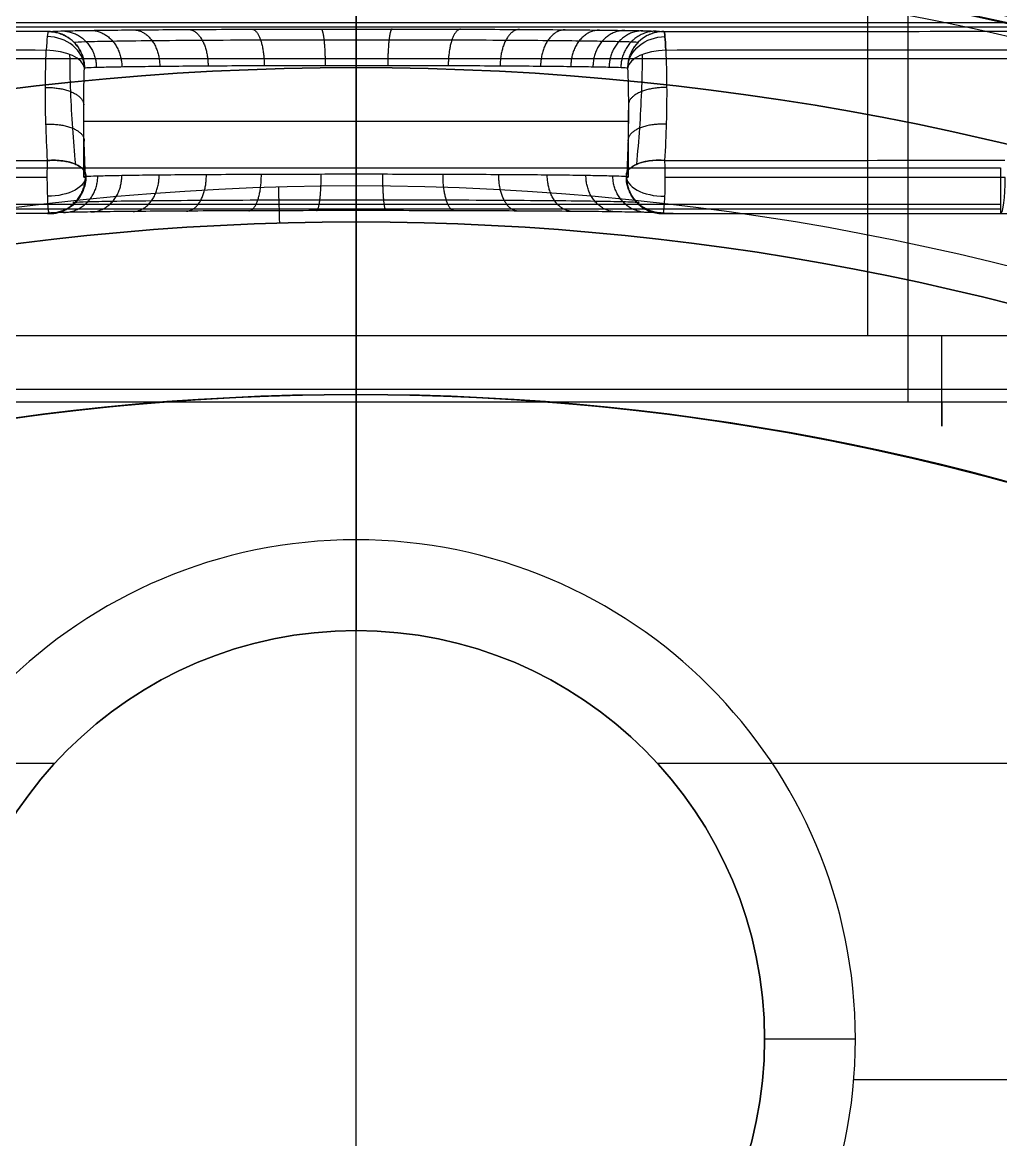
# Model space of a CAD drawing. Header units: centimetres. Extents: x -2.5 to 2.5, y -13.5 to 2.5.
# Drawn here: x -0.184 to 0.355, y 0.945 to 1.56 of the extents above; entities that cross this region are included whole.
import ezdxf

# ---------------------------------------------------------------- set-up
doc = ezdxf.new("R2010")
doc.units = ezdxf.units.CM
doc.layers.add('Default', color=7, linetype='Continuous', true_color=0x000000)

msp = doc.modelspace()

# ---------------------------------------------------------------- linework, layer by layer
at = {"layer": 'Default'}
for p, q in [((0, -1.4528, 3.25025), (0, 1.95, 3.25025)), ((0.28171, 1.89135, -9.66077), (0.28171, 1.38755, -9.3699)), ((0.30414, 1.35095, -9.2333), (0.30414, 1.82358, -8.41468)), ((0, 0.65, 3.05025), (0, 1.67998, 3.05025)), ((0, 1.60392, -3.9), (0, 1.225, -3.9)), ((0, 1.60006, -3.4), (0, 1.355, -3.4)), ((0, 1.46984, 0.5), (0, 1.6, 0.5)), ((0, 1.45, -2.3), (0, 1.6, -2.3)), ((0, 1.355, -2.85), (0, 1.6, -2.85)), ((0, 1.535, 1.3), (0, 1.59274, 1.4)), ((0.365, 1.55735, 2.10382), (-0.365, 1.55735, 2.10382)), ((-0.36337, 1.55982, 1.82), (0.36337, 1.55982, 1.82)), ((0, 1.55982, 1.82017), (0, 1.55625, 2.23018)), ((0, 1.47983, 1.8), (0, 1.53982, 1.8)), ((0, 1.47625, 2.25), (0, 1.53625, 2.25)), ((0, 1.535, 1.3), (0, 1.535, 0.95)), ((0, 1.45, 0.865), (0, 1.535, 0.95)), ((-0.15, 1.47476, 2.4), (-0.15, 1.51158, 2.4)), ((0.15, 1.47476, 2.4), (0.15, 1.51158, 2.4)), ((0, 1.45983, 1.81983), (0, 1.45625, 2.22983)), ((-0.355, 1.45721, 2.11971), (0.355, 1.45721, 2.11971)), ((0, 1.45, -2.3), (0, 1.45, -2.35)), ((0, 1.355, -2.445), (0, 1.45, -2.35)), ((0, 1.45, 0.865), (0, 1.45, 0.50199)), ((-0.7, 1.38755, -9.3699), (1.26342, 1.38755, -9.3699)), ((0.98942, 1.35771, 3.05025), (-0.98942, 1.35771, 3.05025)), ((0, 1.355, -2.445), (0, 1.355, -2.85)), ((0, 1.275, -3.6), (0, 1.355, -3.6)), ((0, 1.355, -3.4), (0, 1.355, -3.6)), ((-0.7, 1.35095, -9.2333), (1.30829, 1.35095, -9.2333)), ((0, 1.225, -3.65), (0, 1.275, -3.6)), ((0, 1.225, -3.65), (0, 1.225, -3.9)), ((-1.11604, 1.15196, -3.9), (-0.16593, 1.15196, -3.9)), ((0.16593, 1.15196, -3.9), (1.11604, 1.15196, -3.9)), ((0.93836, 0.9775, -3.6), (0.27408, 0.9775, -3.6))]:
    msp.add_line(p, q, dxfattribs=at)
for centre, radius, start, end in [((0, 0, -12.2), 2.49969, 90, 270), ((0, 0, -12.2), 2.49969, 270, 90), ((0, 0, -12), 2.15, 0, 180), ((0, 0, -12.2), 2.15, 0, 180), ((0, 0, -12.1), 2.15, 0, 180), ((0, 0, -11.7), 2.03297, 44.41991, 268.90014), ((0, 0, 2.2036), 2.00326, 58.72286, 180), ((0, 0, -3.2), 2, 90, 270), ((0, 0, 2.75025), 2, 0, 180), ((0, 0, 3.20025), 2, 360, 180), ((0, 0, 2.97525), 2, 0, 180), ((0, 0, -3.2), 2, 270, 90), ((0, 0, 2.70025), 1.95, 0, 180), ((0, 0, 3.25025), 1.95, 0, 180), ((0, 0, 2.73315), 1.86542, 0, 180), ((0, 0, -12.2), 1.85, 0, 180), ((0, 0, -12.1), 1.85, 0, 180), ((0, 0, 2.3), 1.82, 0, 180), ((0, 0, 2.28), 1.8, 0, 180), ((0, 0, 2.19794), 1.8, 90, 180), ((0, 0, 2.04206), 1.8, 90, 180), ((0, 0, 1.4), 1.8, 0, 180), ((0, 0, 2.19794), 1.8, 0, 90), ((0, 0, 2.04206), 1.8, 0, 90), ((0, 0, 1.625), 1.775, 90, 270), ((0, 0, 2.2181), 1.775, 90, 270), ((0, 0, 1.77155), 1.775, 90, 270), ((0, 0, 2.2306), 1.775, 90.46839, 270), ((0, 0, 1.625), 1.775, 270, 90), ((0, 0, 2.2181), 1.775, 270, 90), ((0, 0, 1.77155), 1.775, 270, 90), ((0, 0, 2.2306), 1.775, 270, 89.53141), ((0, 0, -11.7), 1.70861, 55.00316, 268.5991), ((0, 0, -11.7), 1.70861, 55.00316, 268.5991), ((0, 0, -3.2), 1.7, 90, 270), ((0, 0, -12.2), 1.7, 44.99923, 180), ((0, 0, -11.94995), 1.7, 44.99923, 180), ((0, 0, -3.99902), 1.70391, 90, 154.12358), ((0, 0, -3.2), 1.7, 270, 90), ((0, 0, -3.99902), 1.70391, 25.87642, 88.8984), ((0, 0, 1.9431), 1.695, 90, 270), ((0, 0, 2.1931), 1.695, 90, 270), ((0, 0, 1.9431), 1.695, 270, 90), ((0, 0, 2.1931), 1.695, 270, 90), ((0, 0, 1.9681), 1.67, 90, 270), ((0, 0, 1.9681), 1.67, 270, 90), ((0, 0, -2.3), 1.6, 304.77777, 235.22229), ((0, 0, -2.85), 1.6, 90, 270), ((0, 0, -3.4), 1.60006, 88.8984, 154.05659), ((0, 0, -2.85), 1.6, 270, 90), ((0, 0, -3.4), 1.60006, 25.94341, 88.8984), ((0, 0, 1.4), 1.59274, 0, 180), ((0, 0, 1.3), 1.535, 0, 180), ((0, 0, 0.95), 1.535, 0, 180), ((0, 0, 1.6), 1.575, 110.33291, 69.66709), ((0, 0, 0.5), 1.46984, 90, 270), ((0, 0, 0.5), 1.46984, 270, 90), ((0, 0, -2.35), 1.45, 0, 180), ((0, 0, 0.865), 1.45, 0, 180), ((0, 0, 0.50199), 1.45, 90, 180), ((0, 0, 0.50199), 1.45, 0, 90), ((0, 0, 1.4), 1.525, 112.09718, 67.90282), ((0, 0, -2.445), 1.355, 0, 180), ((0, 1, -3.6), 0.275, 0, 180), ((0, 1, -3.65), 0.225, 0, 180), ((0, 1, -3.9), 0.225, 0, 180), ((0, 0, 1.4), 1.3, 118.44817, 61.55183), ((0, 0, 1.425), 1.275, 118.44817, 61.55183), ((0, 0, 2.03806), 1.275, 118.44817, 269.63966), ((0, 0, 1.73153), 1.275, 118.44817, 61.55183), ((0, 0, 2.03806), 1.275, 269.63966, 61.55183), ((0, 0, 2.14311), 1.18149, 118.72297, 61.27703), ((0, 1, -3.6), 0.275, 180, 0), ((0, 1, -3.65), 0.225, 180, 0), ((0, 1, -3.9), 0.225, 180, 0)]:
    msp.add_arc(centre, radius, start, end, dxfattribs=at)
at = {"layer": 'Default', "extrusion": (0, 0, -1)}
for centre, radius, start, end in [((0, 0, 11.6), 2.13297, 271.09986, 132.77003), ((0, 0, 11.58972), 2.13244, 271.09986, 90), ((0, 0, -2.1), 2, 301.40847, 90), ((0, 0, 0.55), 2, 343.33986, 90), ((0, 0, 0.55), 2, 90, 196.66077), ((0, 0, -2.70025), 1.9124, 360, 180), ((0, 0, -2.98445), 1.77395, 0, 180), ((0, 0, 12), 1.85, 0, 180), ((0, 0, -2.12), 1.845, 270, 90), ((0, 0, -2.12), 1.845, 90, 270), ((0, 0, -2.3), 1.83218, 0, 180), ((0, 0, 0.9), 1.7, 336.13724, 203.86272), ((0, 0, -2.23897), 1.8, 0, 180), ((0, 0, -1.72103), 1.8, 0, 180), ((0, 0, -3.05025), 1.67998, 51.83723, 128.16277), ((0, 0, -0.4), 1.7, 350.04092, 189.95908), ((0, 0, -2.2431), 1.775, 270, 87.86272), ((0, 0, -1.9181), 1.775, 270, 90), ((0, 0, -1.9181), 1.775, 90, 270), ((0, 0, -2.2431), 1.775, 92.13728, 270), ((0, 0, -1.6), 1.75, 270, 90), ((0, 0, -1.9431), 1.75, 270, 90), ((0, 0, -2.1931), 1.75, 270, 90), ((0, 0, -1.6), 1.75, 90, 270), ((0, 0, -1.9431), 1.75, 90, 270), ((0, 0, -2.1931), 1.75, 90, 270), ((0, 0, -2.1), 2, 121.27714, 271.39476), ((0, 0, 2.95), 1.7, 270, 90), ((0, 0, 3.075), 1.7, 270, 90), ((0, 0, 2.95), 1.7, 90, 270), ((0, 0, 3.075), 1.7, 90, 270), ((0, 0, -0.5), 1.6, 350.04092, 189.95908), ((0, 0, -2.1681), 1.67, 270, 90), ((0, 0, -2.0681), 1.67, 270, 90), ((0, 0, -2.1681), 1.67, 90, 270), ((0, 0, -2.0681), 1.67, 90, 270), ((0, 0, 3.9), 1.60392, 25.87642, 91.1016), ((0, 0, 3.9), 1.60392, 91.1016, 154.12358), ((0, 0, -1.125), 1.535, 0, 180), ((0, 0, 2.3), 1.45, 0, 180), ((0, 0, 2.325), 1.45, 0, 180), ((0, 0, -0.68349), 1.45, 0, 180), ((0, 0, -1.575), 1.55, 112.09718, 67.90282), ((0, 0, -1.425), 1.55, 112.09718, 67.90282), ((0, 0, -1.5), 1.55, 112.09718, 67.90282), ((0, 0, 2.85), 1.355, 0, 180), ((0, 0, 2.6475), 1.355, 0, 180), ((0, 0, 3.6), 1.355, 26.28295, 153.71705), ((0, 0, 3.5), 1.355, 26.28295, 153.71705), ((0, 0, 3.4), 1.355, 31.10481, 148.89519), ((0, 1, 3.775), 0.225, 0, 180), ((0, 0, -1.4), 1.3, 118.44817, 61.55183), ((0, 0, -2.00843), 1.26818, 116.47047, 63.52954), ((0, 0, -2.12809), 1.21852, 270.36034, 58.73487), ((0, 0, -2.12809), 1.21852, 121.26513, 270.36034), ((0, 1, 3.775), 0.225, 180, 0)]:
    msp.add_arc(centre, radius, start, end, dxfattribs=at)
at = {"layer": 'Default', "extrusion": (6.96334e-05, 1.13654e-14, -1)}
msp.add_arc((0.00081, 0, 11.70025), 1.7, 360, 124.61813, dxfattribs=at)
at = {"layer": 'Default', "extrusion": (1.18574e-07, 1.91766e-06, -1)}
msp.add_arc((0, 0, -2.28494), 1.75239, 93.53521, 86.46481, dxfattribs=at)
at = {"layer": 'Default', "extrusion": (-4.41645e-08, 4.39232e-08, 1)}
msp.add_arc((0, 0, -2.2), 1.7, 304.77777, 235.22229, dxfattribs=at)
at = {"layer": 'Default', "extrusion": (9.59104e-06, 5.99974e-06, -1)}
msp.add_arc((0.00003, -0.00002, 3.29989), 1.70006, 25.94341, 90, dxfattribs=at)
at = {"layer": 'Default', "extrusion": (-9.68216e-06, 6.18702e-06, -1)}
msp.add_arc((-0.00003, -0.00002, 3.29989), 1.70006, 91.1016, 154.05659, dxfattribs=at)
at = {"layer": 'Default', "extrusion": (1, 0, 0)}
for centre, radius, start, end in [((1.53982, 1.82), 0.02, 270, 0.5), ((1.43755, -9.2833, 0.32255), 0.1, 149.99966, 240)]:
    msp.add_arc(centre, radius, start, end, dxfattribs=at)
at = {"layer": 'Default', "extrusion": (1.42248e-11, -0.999962, -0.008727)}
msp.add_arc((0, -0.39259, -1.57565), 2.77159, 93.5067, 97.56747, dxfattribs=at)
at = {"layer": 'Default', "extrusion": (0.998128, -0.000533761, 0.061163)}
msp.add_arc((1.53478, 2.39325, -0.02401), 0.02, 0.50094, 61.14228, dxfattribs=at)
at = {"layer": 'Default', "extrusion": (-0.052799, -0.512339, 0.857159)}
msp.add_arc((-0.32597, 2.52339, 1.26887), 0.02, 8.36333, 96.82002, dxfattribs=at)
at = {"layer": 'Default', "extrusion": (0.074737, -0.008714, 0.997165)}
msp.add_arc((1.54418, 0.18897, 2.37982), 0.02, 6.6691, 96.63174, dxfattribs=at)
at = {"layer": 'Default', "extrusion": (-0.052799, 0.512339, -0.857159)}
msp.add_arc((-0.32597, 2.52339, -1.26887), 0.02, 8.36335, 96.82002, dxfattribs=at)
at = {"layer": 'Default', "extrusion": (1.22597e-11, 0.999962, 0.008727)}
msp.add_arc((0, -0.39259, 1.57565), 2.77159, 93.5067, 97.56746, dxfattribs=at)
at = {"layer": 'Default', "extrusion": (0.998128, 0.000533761, -0.061163)}
msp.add_arc((1.53478, 2.39325, 0.02401), 0.02, 0.50094, 61.14228, dxfattribs=at)
at = {"layer": 'Default', "extrusion": (-0.998128, -0.000533761, 0.061163)}
msp.add_arc((-1.53478, 2.39325, -0.02401), 0.02, 118.85772, 179.49906, dxfattribs=at)
at = {"layer": 'Default', "extrusion": (1.0445e-11, -0.999962, -0.008727)}
msp.add_arc((0, -0.39259, -1.56545), 2.78902, 93.5067, 97.56747, dxfattribs=at)
at = {"layer": 'Default', "extrusion": (-0.036071, -0.875785, 0.481351)}
msp.add_arc((-0.23254, 2.82736, -0.18898), 0.02, 4.89065, 94.19363, dxfattribs=at)
at = {"layer": 'Default', "extrusion": (0.036071, -0.875785, 0.481351)}
msp.add_arc((0.23254, 2.82736, -0.18898), 0.02, 85.80637, 175.10935, dxfattribs=at)
at = {"layer": 'Default', "extrusion": (-1.04463e-11, -0.999962, -0.008727)}
msp.add_arc((0, -0.39259, -1.56545), 2.78902, 82.43253, 86.4933, dxfattribs=at)
at = {"layer": 'Default', "extrusion": (0, 1, 0)}
msp.add_arc((0, 2.4, 1.50542), 0.15, 178.87763, 1.12237, dxfattribs=at)
at = {"layer": 'Default', "extrusion": (-9.79176e-12, 0.999962, 0.008727)}
msp.add_arc((0, -0.39259, 1.50508), 2.82213, 82.72783, 86.54839, dxfattribs=at)
at = {"layer": 'Default', "extrusion": (-0.998186, 0.000525385, -0.060203)}
for start, end in [(89.49909, 117.62484), (359.49909, 89.49909)]:
    msp.add_arc((-1.4745, 2.4256, 0.02364), 0.02, start, end, dxfattribs=at)
at = {"layer": 'Default', "extrusion": (0.054614, -0.882971, 0.46624)}
msp.add_arc((-0.07749, 2.83174, -0.18305), 0.02, 352.44319, 91.39634, dxfattribs=at)
at = {"layer": 'Default', "extrusion": (0.054614, 0.882971, -0.46624)}
msp.add_arc((-0.07749, 2.83174, 0.18305), 0.02, 352.44319, 91.39634, dxfattribs=at)
at = {"layer": 'Default', "extrusion": (-1.95897e-09, 0.999962, 0.008727)}
msp.add_arc((0, -0.39259, 1.50508), 2.82213, 93.45161, 97.27217, dxfattribs=at)
at = {"layer": 'Default', "extrusion": (0.998186, 0.000525385, -0.060203)}
for start, end in [(62.37516, 90.50091), (90.50091, 180.50091)]:
    msp.add_arc((1.4745, 2.4256, 0.02364), 0.02, start, end, dxfattribs=at)
at = {"layer": 'Default', "extrusion": (0.05164, 0.521549, -0.851657)}
msp.add_arc((0.31332, 2.50377, -1.30047), 0.02, 164.18302, 192.5805, dxfattribs=at)
at = {"layer": 'Default', "extrusion": (-1, 0, 0)}
for centre, radius, end in [((-1.47983, 1.82), 0.02, 359.5), ((-1.47983, 1.82, -0.355), 0.02, 359.5), ((-1.46984, 0.6), 0.1, 281.44112)]:
    msp.add_arc(centre, radius, 270, end, dxfattribs=at)
at = {"layer": 'Default', "extrusion": (-0.05164, 0.521549, -0.851657)}
msp.add_arc((-0.31332, 2.50377, -1.30047), 0.02, 347.42007, 15.81698, dxfattribs=at)
at = {"layer": 'Default', "extrusion": (2.5121e-15, -0.999962, -0.008727)}
msp.add_arc((0, -0.39258, -1.49565), 2.82449, 93.45161, 97.27217, dxfattribs=at)
at = {"layer": 'Default', "extrusion": (0.030951, -0.853221, -0.52063)}
msp.add_arc((-0.11528, 1.29556, -2.52319), 0.02, 358.49017, 94.04348, dxfattribs=at)
at = {"layer": 'Default', "extrusion": (-0.116303, 0.008634, -0.993176)}
msp.add_arc((-1.45804, 0.55786, -2.3709), 0.02, 265.78315, 355.72498, dxfattribs=at)
at = {"layer": 'Default', "extrusion": (0.030951, 0.853221, 0.52063)}
msp.add_arc((-0.11528, 1.29556, 2.52319), 0.02, 358.49017, 94.04348, dxfattribs=at)
at = {"layer": 'Default', "extrusion": (-7.89516e-16, -0.999962, -0.008727)}
msp.add_arc((0, -0.39259, -1.49565), 2.82449, 82.72783, 86.54839, dxfattribs=at)
at = {"layer": 'Default', "extrusion": (-0.991956, -0.001105, 0.126578)}
msp.add_arc((-1.47435, 2.42813, -0.04969), 0.02, 359.49595, 89.49595, dxfattribs=at)
at = {"layer": 'Default', "extrusion": (-0.999576, -0.029117, 0)}
msp.add_arc((-1.46984, 0.6), 0.1, 270, 281.44112, dxfattribs=at)
at = {"layer": 'Default', "extrusion": (8.04562e-12, -0.999962, -0.008727)}
msp.add_arc((0, -0.39259, -1.47565), 2.8045, 93.45161, 97.27215, dxfattribs=at)
at = {"layer": 'Default', "extrusion": (6.41256e-12, 0.999962, 0.008727)}
msp.add_arc((0, -0.39259, 1.47565), 2.80449, 93.45161, 97.27217, dxfattribs=at)
at = {"layer": 'Default', "extrusion": (0, -0.999962, -0.008727)}
msp.add_arc((0, -0.39259, -1.47565), 2.80449, 86.42845, 86.54839, dxfattribs=at)
at = {"layer": 'Default'}
for points, degree in [([(1.33189, 1.41003, -9.44885), (1.29491, 1.44711, -9.46916), (1.2184, 1.51764, -9.50781), (1.09723, 1.61224, -9.55967), (0.97055, 1.6956, -9.60537), (0.83932, 1.76765, -9.64488), (0.70439, 1.82841, -9.6782), (0.56656, 1.87793, -9.70537), (0.42651, 1.9163, -9.72642), (0.28494, 1.94359, -9.7414), (0.14251, 1.9599, -9.75032), (0.04742, 1.96349, -9.75231), (0, 1.96349, -9.75232)], 3), ([(0, 1.91382, -9.67374), (0.04439, 1.91381, -9.67374), (0.13339, 1.91048, -9.67182), (0.26805, 1.89525, -9.66303), (0.40241, 1.86947, -9.64814), (0.5356, 1.83309, -9.62714), (0.6665, 1.7861, -9.60001), (0.79483, 1.72838, -9.56668), (0.92007, 1.65956, -9.52695), (1.04097, 1.57985, -9.48093), (1.15631, 1.48948, -9.42875), (1.22849, 1.42268, -9.39019), (1.26342, 1.38755, -9.3699)], 3), ([(0, 1.8606, -8.31713), (0.03355, 1.8606, -8.31715), (0.1013, 1.85896, -8.31988), (0.2043, 1.85129, -8.33226), (0.3093, 1.8381, -8.35378), (0.4166, 1.81889, -8.38503), (0.52617, 1.79315, -8.42694), (0.63882, 1.75999, -8.48093), (0.75485, 1.7184, -8.54863), (0.87422, 1.66726, -8.63196), (0.9968, 1.60523, -8.733), (1.12246, 1.53065, -8.85459), (1.25051, 1.44181, -8.99945), (1.33705, 1.37155, -9.1141), (1.38, 1.33365, -9.17596)], 3), ([(1.30829, 1.35095, -9.2333), (1.26635, 1.38763, -9.16977), (1.18207, 1.45532, -9.05252), (1.05814, 1.54013, -8.90562), (0.93721, 1.61079, -8.78324), (0.81976, 1.66916, -8.68214), (0.70602, 1.71695, -8.59936), (0.59614, 1.75548, -8.53262), (0.49014, 1.78597, -8.47981), (0.38745, 1.80954, -8.439), (0.28696, 1.82707, -8.40863), (0.18896, 1.83906, -8.38786), (0.0933, 1.84591, -8.37599), (0.03086, 1.8474, -8.37342), (0, 1.84741, -8.37341)], 3), ([(-0.36339, 1.55982, 1.82017), (0, 1.55982, 1.82017), (0.36339, 1.55982, 1.82017)], 2), ([(-0.16952, 1.55487, 2.38747), (-0.1689, 1.55495, 2.37912), (-0.16644, 1.55509, 2.36265), (-0.15902, 1.5553, 2.33828), (-0.14801, 1.5555, 2.31526), (-0.1337, 1.55569, 2.29415), (-0.11641, 1.55585, 2.27541), (-0.09649, 1.55599, 2.25944), (-0.07441, 1.5561, 2.24662), (-0.05068, 1.55618, 2.23724), (-0.0258, 1.55623, 2.2315), (-0.00035, 1.55625, 2.22954), (0.02511, 1.55624, 2.2314), (0.05, 1.55619, 2.23703), (0.07379, 1.55611, 2.24632), (0.09593, 1.55599, 2.25905), (0.11593, 1.55586, 2.27497), (0.13334, 1.55569, 2.29369), (0.14776, 1.55551, 2.31482), (0.15885, 1.55531, 2.33784), (0.16638, 1.55509, 2.36234), (0.16889, 1.55495, 2.379), (0.16952, 1.55487, 2.38747)], 3), ([(-0.14958, 1.53487, 2.38879), (-0.14958, 1.53662, 2.38881), (-0.15004, 1.54012, 2.3888), (-0.15207, 1.545, 2.38869), (-0.15528, 1.54919, 2.38849), (-0.15948, 1.55241, 2.3882), (-0.16435, 1.55442, 2.38785), (-0.16778, 1.55487, 2.3876), (-0.16952, 1.55487, 2.38747)], 3), ([(0.17059, 1.54453, 2.40478), (0.17086, 1.53803, 2.40835), (0.17117, 1.52488, 2.41553), (0.17095, 1.50459, 2.42647), (0.17034, 1.49082, 2.43379), (0.16991, 1.48387, 2.43747)], 3), ([(0.365, 1.53982, 1.8), (0, 1.53982, 1.8), (-0.365, 1.53982, 1.8)], 2), ([(-0.14898, 1.47459, 2.41745), (-0.14936, 1.48151, 2.41423), (-0.1499, 1.4952, 2.40781), (-0.15009, 1.51536, 2.39821), (-0.14981, 1.52843, 2.39192), (-0.14958, 1.53487, 2.38879)], 3), ([(-0.14958, 1.53487, 2.38879), (-0.14899, 1.53495, 2.38095), (-0.14658, 1.53511, 2.36536), (-0.13934, 1.53533, 2.34281), (-0.12866, 1.53554, 2.32168), (-0.11479, 1.53573, 2.30248), (-0.09808, 1.53589, 2.28569), (-0.07896, 1.53603, 2.27173), (-0.05787, 1.53614, 2.26094), (-0.03536, 1.53621, 2.25359), (-0.01198, 1.53625, 2.24986), (0.0117, 1.53625, 2.24983), (0.0351, 1.53621, 2.25353), (0.05762, 1.53614, 2.26084), (0.07873, 1.53603, 2.2716), (0.09791, 1.5359, 2.28554), (0.11466, 1.53573, 2.30233), (0.12858, 1.53554, 2.32154), (0.13931, 1.53533, 2.34272), (0.14657, 1.53511, 2.36531), (0.14899, 1.53495, 2.38093), (0.14958, 1.53487, 2.38879)], 3), ([(0.14958, 1.53487, 2.38879), (0.14981, 1.52843, 2.39192), (0.15009, 1.51536, 2.39821), (0.1499, 1.4952, 2.40781), (0.14936, 1.48151, 2.41423), (0.14898, 1.47459, 2.41745)], 3), ([(-0.355, 1.47983, 1.8), (0, 1.47983, 1.8), (0.355, 1.47983, 1.8)], 2), ([(0.14898, 1.47459, 2.41745), (0.14987, 1.47467, 2.40984), (0.15049, 1.47482, 2.39448), (0.14788, 1.47505, 2.37155), (0.1418, 1.47527, 2.3493), (0.13238, 1.47547, 2.32822), (0.11985, 1.47567, 2.30883), (0.10452, 1.47584, 2.29159), (0.08672, 1.47598, 2.27689), (0.06689, 1.4761, 2.26508), (0.04549, 1.47618, 2.25645), (0.02302, 1.47624, 2.25118), (0.00001, 1.47625, 2.24941), (-0.023, 1.47624, 2.25118), (-0.04547, 1.47618, 2.25644), (-0.06687, 1.4761, 2.26507), (-0.08671, 1.47598, 2.27688), (-0.1045, 1.47584, 2.29157), (-0.11984, 1.47567, 2.30881), (-0.13237, 1.47547, 2.3282), (-0.14179, 1.47527, 2.34929), (-0.14788, 1.47505, 2.37155), (-0.15049, 1.47482, 2.39449), (-0.14987, 1.47467, 2.40984), (-0.14898, 1.47459, 2.41745)], 3), ([(0.14898, 1.47459, 2.41745), (0.14898, 1.47296, 2.41744), (0.14938, 1.46965, 2.41746), (0.15127, 1.46484, 2.41764), (0.15413, 1.46092, 2.41794), (0.15741, 1.45807, 2.4183), (0.16108, 1.45604, 2.41871), (0.16486, 1.45488, 2.41914), (0.16741, 1.45459, 2.41944), (0.16885, 1.45459, 2.4196)], 3), ([(-0.355, 1.45983, 1.81983), (0, 1.45983, 1.81983), (0.355, 1.45983, 1.81983)], 2), ([(0.355, 1.45983, 1.81983), (0.355, 1.45729, 2.11098), (0.355, 1.45475, 2.40213)], 2), ([(0.16885, 1.45459, 2.4196), (0.16985, 1.45467, 2.41106), (0.17055, 1.45482, 2.39397), (0.16768, 1.45504, 2.36797), (0.16082, 1.45526, 2.34269), (0.15019, 1.45547, 2.31877), (0.13603, 1.45566, 2.29675), (0.11864, 1.45584, 2.27713), (0.09846, 1.45598, 2.26042), (0.07596, 1.4561, 2.24699), (0.05167, 1.45618, 2.23716), (0.02616, 1.45624, 2.23117), (0.00004, 1.45625, 2.22916), (-0.02609, 1.45624, 2.23116), (-0.0516, 1.45619, 2.23714), (-0.07589, 1.4561, 2.24696), (-0.0984, 1.45598, 2.26038), (-0.11859, 1.45584, 2.27708), (-0.13598, 1.45567, 2.29668), (-0.15016, 1.45547, 2.31871), (-0.1608, 1.45526, 2.34263), (-0.16767, 1.45504, 2.36792), (-0.17055, 1.45482, 2.39394), (-0.16985, 1.45467, 2.41105), (-0.16885, 1.45459, 2.4196)], 3), ([(-0.7, 1.38755, -9.3699), (0.28171, 1.38755, -9.3699), (1.26342, 1.38755, -9.3699)], 2), ([(-0.7, 1.35095, -9.2333), (0.30414, 1.35095, -9.2333), (1.30829, 1.35095, -9.2333)], 2), ([(0.275, 1, -3.6), (0.25, 1, -3.625), (0.225, 1, -3.65)], 2), ([(0.225, 1, -3.9), (0.225, 1, -3.775), (0.225, 1, -3.65)], 2)]:
    msp.add_open_spline(points, degree=degree, dxfattribs=at)
for points, knots in [([(0, 1.95236, -9.71387), (0.08606, 1.95234, -9.71386), (0.26844, 1.93951, -9.70645), (0.54272, 1.87845, -9.6712), (0.81739, 1.76969, -9.6084), (1.07739, 1.61409, -9.51857), (1.23139, 1.48291, -9.44283), (1.30356, 1.41038, -9.40096), (1.30392, 1.41001, -9.40074)], [0.153679, 0.153679, 0.153679, 0.153679, 2.797998, 5.749225, 8.825228, 12.051675, 15.446743, 15.46416, 15.46416, 15.46416, 15.46416]), ([(1.34884, 1.35251, -9.20742), (1.31929, 1.37836, -9.16266), (1.23058, 1.4517, -9.03562), (1.07153, 1.56243, -8.84383), (0.86429, 1.67374, -8.65104), (0.64993, 1.75909, -8.5032), (0.42796, 1.8198, -8.39805), (0.21037, 1.85373, -8.33928), (0.06512, 1.86071, -8.3272), (0, 1.86073, -8.32717)], [0.139893, 0.139893, 0.139893, 0.139893, 1.992208, 5.469106, 8.589892, 11.381143, 13.882877, 16.3086, 18.287215, 18.287215, 18.287215, 18.287215]), ([(-0.16991, 1.48387, 2.43747), (-0.17034, 1.49082, 2.43379), (-0.17095, 1.50459, 2.42647), (-0.17117, 1.52488, 2.41553), (-0.17086, 1.53803, 2.40835), (-0.17059, 1.54453, 2.40478)], [0, 0, 0, 0, 0.2298027, 0.4596055, 0.6894082, 0.6894082, 0.6894082, 0.6894082]), ([(-0.15543, 1.54901, 2.38848), (-0.15543, 1.54901, 2.38848), (-0.15454, 1.54912, 2.37657), (-0.15002, 1.54935, 2.35289), (-0.1353, 1.54966, 2.31988), (-0.11341, 1.54994, 2.29108), (-0.08552, 1.55016, 2.26805), (-0.05309, 1.55031, 2.25199), (-0.01786, 1.55039, 2.24378), (0.01823, 1.55039, 2.24383), (0.05242, 1.55031, 2.25188), (0.08194, 1.55017, 2.26621), (0.10531, 1.55, 2.28402), (0.12288, 1.54982, 2.30311), (0.13584, 1.54964, 2.32252), (0.14545, 1.54945, 2.34259), (0.15237, 1.54924, 2.3645), (0.15481, 1.54909, 2.38016), (0.15543, 1.54901, 2.38848)], [0, 0, 0, 0, 0, 0.076868, 0.153872, 0.230851, 0.307841, 0.384825, 0.461807, 0.538791, 0.615188, 0.686034, 0.748549, 0.803372, 0.852418, 0.898346, 0.946287, 1, 1, 1, 1]), ([(-0.15438, 1.48173, 2.4316), (-0.15438, 1.48173, 2.4316), (-0.15503, 1.48836, 2.4284), (-0.15615, 1.50172, 2.42188), (-0.15724, 1.52189, 2.41186), (-0.15753, 1.53541, 2.40502), (-0.15756, 1.54221, 2.40154)], [0, 0, 0, 0, 0, 0.3284529, 0.6617165, 1, 1, 1, 1]), ([(0.15756, 1.54221, 2.40154), (0.15753, 1.53541, 2.40502), (0.15724, 1.52189, 2.41187), (0.15615, 1.50172, 2.42188), (0.15503, 1.48836, 2.4284), (0.15438, 1.48173, 2.4316), (0.15438, 1.48173, 2.4316)], [0, 0, 0, 0, 0.338338, 0.671602, 1, 1, 1, 1, 1]), ([(0.15488, 1.46039, 2.41802), (0.15488, 1.46039, 2.41802), (0.15625, 1.4605, 2.40621), (0.15628, 1.46073, 2.38234), (0.14826, 1.46106, 2.34757), (0.13269, 1.46136, 2.3156), (0.11034, 1.46163, 2.28795), (0.08235, 1.46184, 2.26603), (0.05016, 1.46198, 2.25096), (0.01541, 1.46205, 2.2435), (-0.02013, 1.46204, 2.24403), (-0.05464, 1.46196, 2.25254), (-0.08636, 1.46181, 2.26858), (-0.11368, 1.46159, 2.29134), (-0.13476, 1.46133, 2.31909), (-0.14892, 1.46104, 2.35), (-0.15628, 1.46072, 2.38325), (-0.15624, 1.4605, 2.40625), (-0.15488, 1.46039, 2.41802), (-0.15488, 1.46039, 2.41802)], [0, 0, 0, 0, 0, 0.067844, 0.135046, 0.202228, 0.26938, 0.336553, 0.403713, 0.470878, 0.538041, 0.605206, 0.672373, 0.739524, 0.806773, 0.86987, 0.932368, 1, 1, 1, 1, 1]), ([(0.355, 1.45475, 2.40213), (0.35966, 1.45475, 2.40141), (0.36897, 1.45407, 2.40038), (0.38252, 1.45103, 2.40009), (0.39553, 1.44603, 2.40103), (0.4078, 1.43908, 2.40324), (0.41914, 1.43019, 2.40673), (0.42925, 1.41936, 2.41155), (0.43779, 1.40667, 2.41769), (0.44434, 1.39229, 2.4251), (0.44848, 1.37658, 2.43364), (0.44942, 1.36558, 2.4399), (0.44939, 1.36, 2.44315)], [-1.580841, -1.580841, -1.580841, -1.580841, -1.422757, -1.264673, -1.106589, -0.948505, -0.79042, -0.632336, -0.474252, -0.316168, -0.158084, 0, 0, 0, 0])]:
    msp.add_open_spline(points, degree=3, knots=knots, dxfattribs=at)
for points, weights in [([(-0.16952, 1.55487, 2.38747), (-0.15785, 1.55487, 2.38835), (-0.14959, 1.54658, 2.38889), (-0.14958, 1.53487, 2.38879)], [1.17141471815, 0.942861769682, 0.942861760617, 1.17141469095]), ([(-0.1622, 1.55521, 2.34913), (-0.15103, 1.5552, 2.35265), (-0.14311, 1.54692, 2.35507), (-0.14308, 1.53521, 2.35497)], [1.17141471815, 0.942861770287, 0.942861760617, 1.17141468914]), ([(-0.14628, 1.55552, 2.31341), (-0.13621, 1.55551, 2.31938), (-0.12906, 1.54723, 2.32355), (-0.12901, 1.53552, 2.32348)], [1.17141471815, 0.942861770893, 0.942861760617, 1.17141468732]), ([(-0.12262, 1.55579, 2.28228), (-0.11418, 1.55578, 2.29039), (-0.10818, 1.5475, 2.29609), (-0.10813, 1.53579, 2.29604)], [1.17141471815, 0.942861771499, 0.942861760617, 1.1714146855]), ([(-0.09247, 1.55601, 2.25736), (-0.0861, 1.556, 2.26719), (-0.08157, 1.54772, 2.27412), (-0.08152, 1.53601, 2.27409)], [1.17141471815, 0.942861772105, 0.942861760616, 1.17141468368]), ([(-0.05741, 1.55616, 2.24), (-0.05346, 1.55615, 2.25102), (-0.05064, 1.54787, 2.25881), (-0.05061, 1.53616, 2.2588)], [1.17141471815, 0.942861772712, 0.942861760616, 1.17141468187]), ([(-0.01931, 1.55624, 2.23111), (-0.01798, 1.55623, 2.24275), (-0.01704, 1.54795, 2.25097), (-0.01702, 1.53624, 2.25097)], [1.17141471815, 0.942861773318, 0.942861760616, 1.17141468005]), ([(0.01981, 1.55624, 2.23117), (0.01845, 1.55623, 2.2428), (0.01748, 1.54795, 2.25102), (0.01746, 1.53624, 2.25102)], [1.17141471815, 0.942861773924, 0.942861760616, 1.17141467823]), ([(0.0576, 1.55616, 2.24007), (0.05364, 1.55615, 2.25109), (0.05081, 1.54787, 2.25887), (0.05078, 1.53616, 2.25886)], [1.17141471815, 0.942861774525, 0.942861760616, 1.17141467642]), ([(0.08999, 1.55602, 2.25579), (0.0838, 1.55601, 2.26572), (0.07939, 1.54773, 2.27273), (0.07934, 1.53602, 2.2727)], [1.17141471815, 0.942861775083, 0.942861760616, 1.17141467475]), ([(0.11525, 1.55585, 2.27505), (0.10732, 1.55585, 2.28366), (0.10167, 1.54756, 2.28971), (0.10162, 1.53585, 2.28967)], [1.17141471815, 0.942861775575, 0.942861760616, 1.17141467327]), ([(0.13411, 1.55568, 2.29554), (0.12487, 1.55567, 2.30275), (0.11831, 1.54739, 2.30779), (0.11826, 1.53568, 2.30773)], [1.17141471815, 0.942861776007, 0.942861760616, 1.17141467198]), ([(0.14793, 1.55549, 2.31627), (0.13775, 1.55549, 2.32204), (0.13052, 1.5472, 2.32607), (0.13047, 1.5355, 2.326)], [1.17141471815, 0.942861776393, 0.942861760616, 1.17141467082]), ([(0.158, 1.55531, 2.33731), (0.14712, 1.5553, 2.34164), (0.13941, 1.54702, 2.34463), (0.13937, 1.53531, 2.34455)], [1.17141471815, 0.942861776754, 0.942861760616, 1.17141466974]), ([(0.16534, 1.55511, 2.36052), (0.15395, 1.5551, 2.36325), (0.14589, 1.54682, 2.36511), (0.14586, 1.53511, 2.36502)], [1.17141471815, 0.942861777132, 0.942861760616, 1.1714146686]), ([(0.16952, 1.55487, 2.38747), (0.15785, 1.55487, 2.38835), (0.14959, 1.54658, 2.38889), (0.14958, 1.53487, 2.38879)], [1.17141471815, 0.942861777555, 0.942861760616, 1.17141466734]), ([(-0.17106, 1.52406, 2.41595), (-0.15882, 1.52433, 2.41656), (-0.15009, 1.52027, 2.40915), (-0.14999, 1.51454, 2.39859)], [1.15606983658, 0.930672791546, 0.949415624964, 1.21229833683]), ([(0.17106, 1.52406, 2.41596), (0.15882, 1.52432, 2.41656), (0.15009, 1.52026, 2.40915), (0.14999, 1.51453, 2.39859)], [1.15607406665, 0.930672558205, 0.949413980258, 1.21229833281]), ([(-0.17082, 1.50384, 2.42685), (-0.15809, 1.50445, 2.42729), (-0.14918, 1.5004, 2.41924), (-0.14978, 1.49444, 2.40814)], [1.18305434341, 0.929594909038, 0.939342906712, 1.21229833644]), ([(0.17082, 1.50384, 2.42685), (0.15809, 1.50444, 2.4273), (0.14918, 1.50039, 2.41924), (0.14978, 1.49444, 2.40814)], [1.18305899915, 0.929594790129, 0.939341235404, 1.21229833497]), ([(-0.1699, 1.48387, 2.43747), (-0.15672, 1.48483, 2.43775), (-0.14762, 1.4808, 2.42905), (-0.14898, 1.47459, 2.41745)], [1.21221091887, 0.929233890985, 0.929263030043, 1.21229833605]), ([(0.16991, 1.48387, 2.43747), (0.15672, 1.48483, 2.43775), (0.14762, 1.4808, 2.42905), (0.14898, 1.47459, 2.41745)], [1.21229833246, 0.929233887632, 0.92923388918, 1.2122983371]), ([(-0.1689, 1.45493, 2.38089), (-0.15726, 1.45494, 2.38219), (-0.14905, 1.46323, 2.38319), (-0.14907, 1.47493, 2.38329)], [1.16897558331, 0.942111273434, 0.943685656092, 1.17369873129]), ([(-0.16885, 1.45459, 2.4196), (-0.15721, 1.4546, 2.41824), (-0.14899, 1.4629, 2.41735), (-0.14898, 1.47459, 2.41745)], [1.16897558331, 0.942111273348, 0.943685656094, 1.17369873155]), ([(-0.16116, 1.45524, 2.34597), (-0.15005, 1.45525, 2.34968), (-0.14224, 1.46354, 2.35237), (-0.14227, 1.47523, 2.35246)], [1.16897558331, 0.942111273513, 0.943685656091, 1.17369873105]), ([(-0.14612, 1.45552, 2.31315), (-0.13604, 1.45553, 2.31913), (-0.12897, 1.46383, 2.3234), (-0.12901, 1.47552, 2.32347)], [1.16897558331, 0.942111273593, 0.94368565609, 1.1736987308]), ([(-0.12284, 1.45579, 2.28252), (-0.11437, 1.4558, 2.29061), (-0.10843, 1.46409, 2.29635), (-0.10848, 1.47579, 2.29641)], [1.16897558331, 0.942111273678, 0.943685656089, 1.17369873055]), ([(-0.09333, 1.456, 2.25793), (-0.08689, 1.45602, 2.26772), (-0.08238, 1.46431, 2.27465), (-0.08243, 1.476, 2.27468)], [1.16897558331, 0.942111273763, 0.943685656087, 1.17369873029]), ([(-0.05905, 1.45616, 2.24061), (-0.05497, 1.45617, 2.25159), (-0.05212, 1.46446, 2.25935), (-0.05216, 1.47616, 2.25936)], [1.16897558331, 0.942111273848, 0.943685656086, 1.17369873003]), ([(-0.02175, 1.45624, 2.23142), (-0.02025, 1.45625, 2.24304), (-0.0192, 1.46454, 2.25123), (-0.01921, 1.47624, 2.25124)], [1.16897558331, 0.942111273933, 0.943685656085, 1.17369872977]), ([(0.01665, 1.45624, 2.23084), (0.0155, 1.45625, 2.2425), (0.0147, 1.46454, 2.25072), (0.01471, 1.47624, 2.25072)], [1.16897558331, 0.942111274018, 0.943685656084, 1.17369872951]), ([(0.05421, 1.45617, 2.2389), (0.05047, 1.45618, 2.25), (0.04785, 1.46447, 2.25784), (0.04788, 1.47617, 2.25785)], [1.16897558331, 0.942111274103, 0.943685656082, 1.17369872925]), ([(0.089, 1.45603, 2.25518), (0.08286, 1.45604, 2.26516), (0.07856, 1.46433, 2.27222), (0.0786, 1.47603, 2.27224)], [1.16897558331, 0.942111274188, 0.943685656081, 1.17369872899]), ([(0.11925, 1.45582, 2.27887), (0.11102, 1.45583, 2.28721), (0.10526, 1.46412, 2.29313), (0.10531, 1.47582, 2.29318)], [1.16897558331, 0.942111274273, 0.94368565608, 1.17369872873]), ([(0.1434, 1.45556, 2.30874), (0.13351, 1.45557, 2.31502), (0.12657, 1.46386, 2.3195), (0.12662, 1.47556, 2.31957)], [1.16897558331, 0.942111274358, 0.943685656078, 1.17369872848]), ([(0.16024, 1.45526, 2.34329), (0.14919, 1.45527, 2.34719), (0.14142, 1.46356, 2.35), (0.14145, 1.47526, 2.3501)], [1.16897558332, 0.942111274443, 0.943685656077, 1.17369872822]), ([(0.16885, 1.45459, 2.4196), (0.15721, 1.4546, 2.41824), (0.14899, 1.4629, 2.41735), (0.14898, 1.47459, 2.41745)], [1.16897558332, 0.942111274614, 0.943685656075, 1.1736987277]), ([(0.16889, 1.45493, 2.38077), (0.15725, 1.45494, 2.38208), (0.14904, 1.46323, 2.38308), (0.14905, 1.47493, 2.38318)], [1.16897558332, 0.942111274529, 0.943685656076, 1.17369872796])]:
    msp.add_rational_spline(points, weights, degree=3, dxfattribs=at)

doc.saveas('drawing.dxf')
